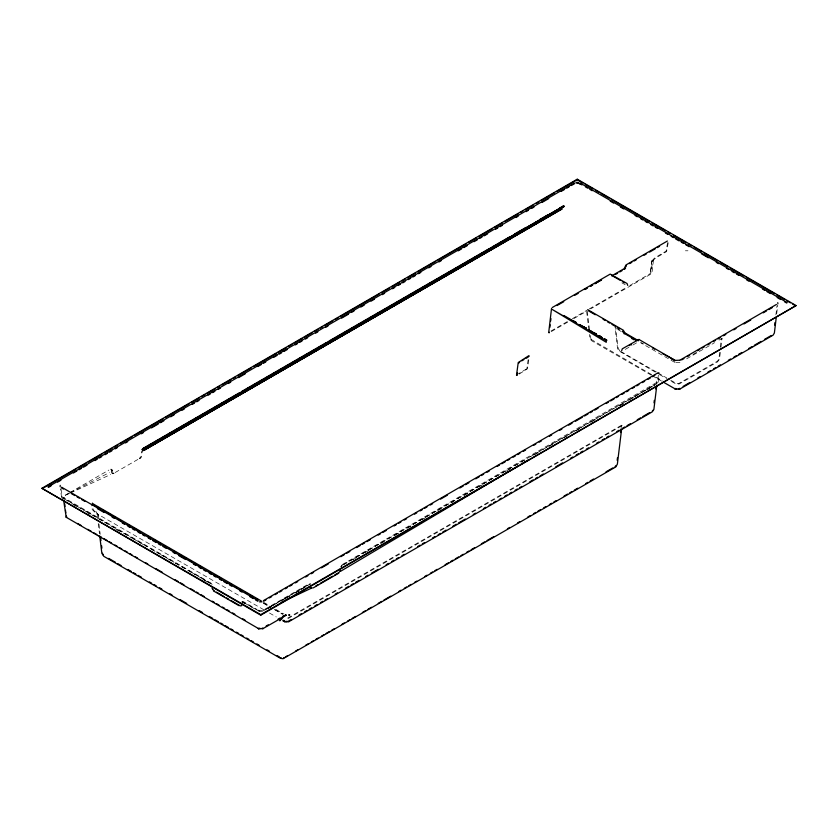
<?xml version="1.0" encoding="UTF-8"?>
<svg xmlns="http://www.w3.org/2000/svg" width="838" height="838" viewBox="0 0 838 838"><rect width="100%" height="100%" fill="white"/><g stroke="black" fill="none" stroke-linecap="round" stroke-linejoin="round"><path stroke-width="0.63" stroke-dasharray="4.19 3.14" d="M528.149 359.628L526.903 368.458M528.799 359.848L527.469 368.783L518.649 374.397M620.989 428.784L621.408 425.201M667.582 242.549L666.095 251.138L654.782 257.853L652.928 259.728L650.791 273.24L629.809 285.517M668.221 242.769L666.587 251.578L655.19 258.366L653.42 260.23M658.343 375.298L657.474 382.421L656.384 383.731L341.653 565.702M658.165 382.275L659.097 374.576M719.674 352.358L718.774 359.366L717.338 361.241L679.01 383.364L676.203 383.395L667.917 378.629M720.303 347.162L721.403 338.07M720.334 352.4L719.454 359.324L717.569 361.88L679.283 383.951L676.214 384.097L670.924 381.122M720.963 347.267L722.084 338.185M775.904 314.868L776.983 305.912M776.7 313.81L777.779 304.854M622.079 425.222L621.974 425.526M653.462 260.168L652.058 271.973L650.78 274.131L590.738 308.824M656.468 382.568L341.894 564.781L340.291 566.771M656.919 383.312L656.709 381.122M340.856 566.907L341.359 566.069M621.314 425.337L286.324 618.853M656.762 383.542L655.913 384.233M722.01 338.28L719.109 340.071M621.796 425.777L285.528 620.068M526.578 368.898L518.303 373.842M341.789 565.671L342.239 565.336L341.014 566.75A1.969 1.058 -56.6 0 1 341.569 565.891M652.98 260.691L653.734 259.288L652.393 260.985M619.973 405.55L624.467 402.889M628.961 400.229L654.792 384.904M68.915 493.132L64.117 495.928A4.19 2.42 0 0 0 63.374 496.85A4.127 2.378 0 0 0 63.803 498.558M70.025 492.493L108.846 470.076M115.204 472.506L138.48 459.077M550.985 331.02L567.871 321.268M572.375 318.67L588.14 309.568M589.271 308.918L625.305 288.115M551.32 331.576L568.216 321.823M573.852 318.576L586.233 311.422M625.284 349.373L631.842 345.591M632.931 344.963L637.309 342.438M692.995 354.401L697.478 351.813M686.615 358.842L714.625 342.669M258.167 610.137L260.744 610.745L263.331 610.137L308.803 583.887L310.531 583.824L263.09 610.787L258.848 611.007M264.787 610.054L278.09 602.375M279.201 601.726L308.038 585.081M343.371 564.686L525.688 459.423M530.213 456.804L654.782 384.893M267.971 608.734L272.497 606.115M286.104 598.259L290.629 595.64M295.165 593.032L305.367 587.134M353.175 559.533L357.711 556.924M365.64 552.347L369.034 550.377M380.358 543.841L384.893 541.222M395.086 535.335L399.611 532.727M407.54 528.149L410.945 526.18M422.268 519.644L426.793 517.025M436.996 511.149L441.521 508.53M451.713 502.643L453.987 501.334M464.179 495.447L468.704 492.838M478.896 486.951L483.432 484.333M506.079 471.26L510.614 468.641M534.403 454.908L537.797 452.949M549.12 446.403L552.525 444.444M563.848 437.907L567.242 435.938M576.303 430.711L580.839 428.092M591.031 422.216L594.425 420.247M620.476 405.204L622.749 403.906M647.659 389.513L649.932 388.204M242.088 602.312A1.969 1.048 57 0 1 242.213 602.176L242.213 602.229A1.969 1.048 56.3 0 1 242.999 602.166L243.209 602.26M267.081 608.776L277.315 603.025M281.861 600.469L287.549 597.274M295.5 592.801L300.046 590.245M69.093 493.32L64.484 495.698L69.219 493.519M70.245 492.723L109.432 472.559M652.676 260.88L653.137 260.576L652.582 260.922M242.035 601.537L243.554 601.705L257.046 609.488M309.149 584.442L309.578 584.264A1.969 1.058 -57.4 0 1 310.144 584.358L310.05 584.453M70.392 492.985L110.626 474.538M679.943 362.498L675.198 362.498M685.4 250.792L687.956 250.792M242.025 601.558L258.408 610.787M674.988 361.765L674.475 361.513M674.705 362.351L640.442 342.616M641.269 342.721L643.574 343.957M621.911 282.825L625.19 284.721M616.077 327.805L620.57 330.392M621.346 331.597L615.102 327.878M620.968 351.531L656.741 372.177M657.861 372.826L666.797 377.99M655.285 372.093L618.664 350.776L617.522 348.388L614.977 327.396M659.747 374.68L666.461 378.546M651.713 374.659L591.02 339.359M656.227 377.268L663.005 381.185M651.367 375.215L591.513 340.657L589.983 338.782L589.418 334.425M652.498 375.874L661.528 381.091M263.624 602.312L270.402 606.23M276.048 609.488L283.946 614.055M263.279 602.878L270.056 606.785M274.571 609.394L282.479 613.961M263.478 603.297L270.255 607.204M274.77 609.813L282.678 614.38M263.802 609.76L97.145 513.809L94.893 509.085M269.469 613.028L276.268 616.936M64.484 499.071L90.452 514.061M91.583 514.721L132.226 538.185M133.357 538.834L146.901 546.659M151.416 549.267L159.325 553.824M160.446 554.484L174 562.298M175.132 562.947L190.938 572.082M192.059 572.731L201.099 577.948M202.22 578.597L210.568 583.489M244.34 602.91L255.58 609.394M72.896 504.445L77.41 507.053M87.561 512.908L89.813 514.207M115.759 529.187L119.143 531.145M203.739 579.98L208.253 582.588M242.465 602.344L244.696 603.632M619.848 350.892L618.172 348.315L615.626 327.291M62.745 498.579L61.844 497.803M211.291 583.3L63.992 497.73M210.715 583.52L63.091 498.023L61.991 496.683L61.017 488.659M98.8 515.6L98.549 515.349M98.235 517.926C100.581 512.531 91.782 512.311 92.85 506.686M96.925 513.024L97.585 513.966L97.26 513.474M591.146 339.526L590.203 335.483M64.254 498.097L63.918 497.332M211.543 583.604L212.066 584.599M61.603 497.468L60.378 488.879M587.26 311.17L589.428 329.093M98.989 524.221L100.214 534.298M97.617 518.251C99.659 512.144 89.331 511.955 91.929 504.507M98.245 523.446L99.492 533.816M586.631 311.39L588.8 329.313M262.786 611.091A4.138 2.388 0 0 1 258.712 611.08M651.912 260.691L650.403 273.136L651.901 260.691M97.114 514.459L97.145 514.427"/><path stroke-width="1.26" d="M141.748 452.677L141.769 452.405A1.969 1.205 -63.7 0 1 142.607 450.676M516.512 375.256L518.23 362.529L528.631 355.825M517.161 375.309L517.475 372.711M551.509 308.614L548.733 332.319M549.896 327.291L550.199 324.809M550.65 321.08L550.954 318.597M626.112 266.547L626.321 265.531M617.177 460.282L617.48 457.758M620.529 432.555L620.832 430.041M621.607 429.119L617.376 464.137L615.783 466.923L283.035 658.741L280.405 658.28L103.839 556.338L101.848 553.279L99.806 536.414M654.007 402.889L654.31 400.355M655.693 388.916L656.007 386.381M656.793 385.344L653.881 409.468L652.247 411.856L289.215 621.45L286.229 622.079L283.087 620.801M774.658 325.113L774.972 322.546M776.229 317.654L774.375 333.011L773.086 335.169L680.058 388.916L675.679 389.209L663.79 382.39M777.905 303.754L777.748 302.644M549.299 332.257L549.058 332.896M60.252 485.37L60.147 486.648M621.66 350.713L622.32 348.797L639.027 339.359M529.26 356.014L529.155 356.255M518.649 363.231L519.602 362.068M516.637 374.848L517.224 374.471M283.234 616.14L281.516 619.492L280.803 619.554M616.181 465.509L615.082 466.609M625.588 267.982L625.106 268.652M652.928 410.285L652.352 410.966M658.993 372.847L658.239 373.444M624.834 268.935L624.247 269.375M142.827 450.477L551.215 214.675M667.383 241.03L625.976 264.965L624.153 268.652L611.74 275.838M111.873 471.752L111.894 469.877L111.999 470.736M340.322 571.443L518.9 465.509M521.142 464.179L529.008 459.517M41.9 488.292L577.256 179.206L796.1 305.566L260.744 615.176L41.9 488.292L260.744 614.642L796.1 305.566M43.031 488.177L75.849 469.228M78.123 467.918L86.042 463.341M88.304 462.042L101.89 454.196M104.153 452.887L112.072 448.32M114.335 447.01L117.729 445.051M119.991 443.742L132.446 436.556M134.709 435.247L163.001 418.906M165.264 417.607L189.032 403.885M191.305 402.575L199.224 397.998M201.487 396.688L204.881 394.729M207.143 393.42L215.073 388.853M217.335 387.544L219.598 386.234M221.861 384.925L230.911 379.698M233.174 378.399L235.447 377.09M237.709 375.78L251.285 367.945M253.547 366.635L276.184 353.563M278.446 352.253L286.376 347.686M288.639 346.377L292.033 344.418M294.295 343.109L302.214 338.531M304.487 337.232L312.406 332.655M314.669 331.345L318.063 329.386M320.326 328.077L322.588 326.768M324.851 325.469L332.78 320.891M335.043 319.582L338.437 317.623M340.699 316.314L379.185 294.096M381.447 292.797L389.366 288.22M391.629 286.91L399.558 282.333M401.821 281.034L405.215 279.075M407.478 277.766L415.397 273.188M417.67 271.879L435.77 261.425M438.033 260.115L466.337 243.785M468.599 242.475L476.518 237.898M478.781 236.599L492.367 228.753M494.63 227.444L502.549 222.877M504.811 221.567L518.397 213.721M520.66 212.423L522.922 211.113M525.185 209.804L533.115 205.226M536.509 203.267L538.771 201.958M541.034 200.659L554.62 192.813M556.882 191.504L577.256 179.741L582.923 183.019M574.418 182.988L48.07 486.868L51.568 484.856M48.405 487.433L51.024 485.925M57.55 482.154L60.944 480.195M73.398 473.009L76.792 471.04M79.055 469.741L81.317 468.432M83.58 467.122L86.974 465.163M94.904 460.586L97.166 459.287M99.429 457.977L101.691 456.668M105.085 454.709L107.348 453.4M109.61 452.101L111.873 450.792M115.267 448.833L117.53 447.523M125.459 442.946L127.722 441.647M141.297 433.801L143.56 432.492M151.489 427.925L158.277 423.997M160.54 422.698L163.934 420.728M170.722 416.811L174.115 414.852M182.045 410.274L184.308 408.975M192.227 404.398L194.489 403.088M196.752 401.79L199.015 400.48M208.075 395.253L210.338 393.944M212.601 392.634L214.863 391.336M218.257 389.366L220.52 388.067M228.439 383.49L230.701 382.18M238.631 377.613L245.419 373.685M257.863 366.499L261.257 364.54M263.53 363.231L265.793 361.932M273.712 357.355L277.106 355.396M279.368 354.086L281.631 352.777M283.893 351.478L287.287 349.509M295.217 344.942L297.48 343.632M299.742 342.323L302.005 341.024M305.399 339.055L307.661 337.756M315.58 333.178L317.843 331.869M325.773 327.302L328.035 325.992M341.611 318.147L348.409 314.229M351.803 312.27L354.065 310.961M360.853 307.043L364.247 305.084M371.035 301.167L374.439 299.197M382.358 294.63L384.621 293.321M392.54 288.743L394.803 287.444M398.197 285.486L400.459 284.176M402.732 282.867L404.995 281.558M408.389 279.599L410.651 278.289M412.914 276.99L415.177 275.681M418.571 273.722L420.833 272.413M428.752 267.835L431.025 266.536M438.944 261.959L441.207 260.649M458.177 250.855L461.581 248.886M463.843 247.587L467.237 245.628M474.025 241.7L477.419 239.741M479.682 238.432L481.944 237.133M484.207 235.824L487.611 233.865M495.53 229.287L497.793 227.978M500.056 226.679L502.318 225.37M515.904 217.524L518.167 216.225M526.086 211.647L528.349 210.338M531.742 208.379L534.005 207.07M541.924 202.503L548.722 198.575M561.167 191.389L564.561 189.43M566.823 188.121L569.086 186.822M571.359 185.512L574.753 183.553M143.214 448.309L239.459 392.739M241.721 391.43L326.652 342.407M328.915 341.097L489.717 248.362M491.99 247.053L510.101 236.609M514.637 233.991L525.96 227.465M539.546 219.629L547.476 215.062M559.931 207.876L563.335 205.918M563.932 206.337L142.292 449.556L563.754 205.98M142.198 449.357L563.785 206.075M142.292 449.556L563.88 206.253M142.533 449.095L564.058 206.483L142.533 449.912L550.021 215.115L143.12 449.849M552.493 213.323L554.756 212.014M557.019 210.705L560.413 208.746M143.497 450.467L562.13 208.903L143.508 450.561L550.231 215.45M552.169 307.577L610.211 274.099L627.054 283.495L627.746 285.444M556.966 305.566L563.754 301.722M574.721 295.353L578.21 293.373M629.652 263.603L631.862 262.325M634.083 261.047L636.304 259.759M644.066 255.286L646.287 253.998M649.607 252.081L655.148 248.886M657.369 247.598L659.59 246.32M615.406 274.487L617.616 273.209M619.827 271.931L622.037 270.653M521.77 360.822L523.928 359.575M526.096 358.318L528.254 357.072M629.118 345.623L631.265 344.376M263.373 600.668L657.903 372.889M680.194 360.015L776.428 304.456M263.708 601.223L265.981 599.914M269.386 597.955L271.648 596.646M275.053 594.687L277.315 593.377M279.588 592.068L281.851 590.759M285.255 588.789L287.518 587.48M289.791 586.171L292.053 584.861M295.458 582.902L297.72 581.593M305.661 577.005L307.923 575.696M311.327 573.737L313.601 572.427M321.53 567.85L328.339 563.922M340.804 556.715L344.209 554.756M346.471 553.447L349.875 551.477M356.674 547.56L360.078 545.59M362.341 544.281L364.614 542.972M366.876 541.662L370.281 539.703M378.221 535.115L380.483 533.806M382.757 532.497L386.15 530.538M394.09 525.96L396.353 524.651M398.626 523.341L400.889 522.032M404.293 520.063L406.556 518.753M414.496 514.176L416.758 512.866M420.163 510.897L422.436 509.588M424.698 508.278L426.971 506.969M430.365 505.01L432.638 503.701M440.568 499.123L447.377 495.195M459.842 487.988L463.246 486.03M465.509 484.72L468.913 482.751M475.712 478.833L479.116 476.864M481.389 475.555L483.652 474.245M487.056 472.286L489.319 470.977M497.259 466.389L499.521 465.08M501.794 463.77L505.188 461.811M507.461 460.502L509.724 459.193M513.128 457.223L515.391 455.924M517.664 454.615L519.927 453.306M523.331 451.336L525.604 450.027M533.534 445.449L535.807 444.14M539.201 442.171L541.474 440.861M549.403 436.284L551.676 434.974M559.606 430.397L561.879 429.087M568.677 425.159L572.082 423.19M575.486 421.231L582.284 417.303M584.547 415.994L587.951 414.024M590.224 412.715L592.487 411.406M594.76 410.096L598.154 408.137M606.094 403.56L608.357 402.25M610.63 400.941L614.024 398.972M616.297 397.662L618.559 396.353M621.964 394.394L624.237 393.085M626.499 391.775L628.762 390.466M632.166 388.497L634.439 387.187M636.702 385.878L638.975 384.579M642.369 382.61L644.642 381.3M648.036 379.342L650.309 378.032M652.572 376.723L654.845 375.414M681.671 359.921L683.934 358.612M687.328 356.653L689.59 355.343M697.52 350.776L699.782 349.467M702.045 348.158L704.308 346.848M707.712 344.889L709.975 343.58M713.368 341.621L715.631 340.312M717.894 339.002L720.167 337.693M723.561 335.734L725.823 334.425M733.753 329.858L736.015 328.548M743.935 323.971L750.733 320.053M763.188 312.857L766.581 310.898M768.844 309.589L772.248 307.63M315.926 585.835L318.147 584.547M320.357 583.269L332.55 576.23M334.76 574.952L338.091 573.035A3.279 1.76 -56.6 0 0 338.437 572.804M338.835 573.119L313.234 587.888M266.138 626.059L268.307 624.813M278.038 619.188L280.206 617.941M282.364 616.695L284.532 615.438M66.097 517.214L258.858 628.783L263.027 628.594L286.219 615.291M683.106 386.391L689.884 382.484M697.803 377.917L700.065 376.608M707.974 372.041L710.236 370.731M713.62 368.783L715.882 367.473M718.145 366.164L720.408 364.865M728.316 360.298L730.579 358.989M733.962 357.03L736.225 355.731M738.488 354.422L741.881 352.463M748.659 348.545L752.053 346.597M754.315 345.287L761.093 341.37M764.486 339.411L771.264 335.504M288.722 620.968L291.142 619.586M299.051 615.019L301.313 613.709M304.707 611.75L306.97 610.441M309.232 609.142L311.495 607.833M314.889 605.874L317.152 604.565M320.545 602.606L322.808 601.307M325.071 599.998L327.333 598.688M335.242 594.121L337.505 592.812M345.424 588.245L348.818 586.286M351.08 584.976L353.343 583.677M355.605 582.368L358.999 580.409M365.777 576.492L368.039 575.182M371.433 573.223L378.221 569.306M386.14 564.739L388.403 563.429M391.786 561.47L394.049 560.172M396.311 558.862L398.574 557.553M401.968 555.594L404.23 554.295M417.806 546.46L420.068 545.15M422.331 543.841L424.583 542.542M432.502 537.965L434.765 536.666M438.159 534.707L440.421 533.397M442.684 532.088L446.078 530.129M452.866 526.212L456.249 524.253M458.512 522.954L465.3 519.036M473.219 514.459L475.481 513.16M483.4 508.582L485.663 507.283M489.046 505.324L491.309 504.015M493.572 502.706L495.834 501.407M499.228 499.448L501.491 498.139M504.885 496.18L507.147 494.87M509.41 493.572L511.672 492.262M515.066 490.303L517.329 488.994M519.581 487.695L521.844 486.386M529.763 481.819L533.157 479.86M535.419 478.55L537.682 477.241M539.944 475.942L543.338 473.983M555.772 466.797L562.56 462.88M570.479 458.313L572.742 457.003M576.135 455.044L578.398 453.735M580.661 452.436L582.913 451.127M586.307 449.168L588.569 447.859M596.488 443.292L598.751 441.982M602.145 440.023L604.408 438.724M606.67 437.415L608.933 436.106M616.841 431.539L619.104 430.229M622.498 428.27L624.76 426.971M627.023 425.662L630.417 423.703M637.205 419.786L640.599 417.827M642.861 416.517L649.639 412.6M285.329 656.992L287.591 655.683M295.531 651.105L297.794 649.796M305.723 645.218L307.996 643.909M311.39 641.939L313.653 640.641M315.926 639.331L318.189 638.022M321.593 636.052L323.856 634.743M326.118 633.434L329.523 631.475M331.785 630.166L334.058 628.856M341.988 624.279L344.25 622.969M347.655 621.01L349.917 619.701M352.19 618.392L355.584 616.433M362.383 612.505L365.787 610.535M368.05 609.236L371.454 607.267M378.252 603.339L381.646 601.38M383.919 600.071L390.718 596.143M398.647 591.565L400.91 590.256M404.314 588.297L406.577 586.988M408.839 585.678L411.112 584.369M414.506 582.41L416.779 581.101M424.709 576.523L426.971 575.214M430.376 573.244L432.638 571.935M434.912 570.636L437.174 569.327M445.104 564.739L448.508 562.78M450.771 561.47L453.033 560.161M455.306 558.852L458.7 556.893M460.973 555.584L463.236 554.274M466.64 552.315L468.903 551.006M471.166 549.697L474.57 547.727M481.368 543.81L484.773 541.84M487.035 540.531L493.833 536.613M507.43 528.757L509.693 527.448M517.633 522.87L519.895 521.561M527.825 516.983L530.098 515.674M533.492 513.715L535.765 512.406M538.027 511.096L540.29 509.787M543.694 507.828L545.957 506.519M549.361 504.549L551.624 503.24M553.887 501.931L556.16 500.632M564.089 496.044L567.494 494.085M569.756 492.775L572.019 491.466M574.292 490.157L577.686 488.198M585.615 483.62L587.888 482.311M590.151 481.002L593.555 479.032M606.021 471.836L612.819 467.918M285.611 614.82L285.831 614.715M284.197 657.641L283.569 657.924M679.712 388.35L678.434 388.832M680.058 388.916L679.461 389.209M263.237 628.49L262.64 628.783M289.215 621.45L288.628 621.744M262.022 628.311L262.744 628.008M281.18 602.417L311.537 588.077M286.125 615.312L285.318 615.207M679.817 360.204L675.837 360.382M284.48 620.508L283.014 620.769M262.032 601.862L259.466 601.862M287.602 621.367L285.863 621.367M576.083 182.391L578.43 182.391M289.194 614.725L288.932 614.767M576.209 182.967L578.293 182.967M577.256 182.935L578.304 183.03M260.304 628.469L258.963 628.112M579.194 183.752L580.116 183.972M676.706 388.832L675.575 388.434M281.201 657.924L280.583 657.62M579.33 183.344L582.012 184.852M580.954 184.276L581.499 184.559M662.449 353.552L675.103 360.361L639.53 339.809M585.186 184.329L593.126 188.906M595.399 190.216L598.793 192.185M601.066 193.494L609.006 198.072M611.269 199.381L649.827 221.641M652.09 222.95L665.697 230.806M667.97 232.116L670.232 233.425M673.637 235.394L686.113 242.591M688.375 243.9L691.779 245.869M694.042 247.179L701.982 251.756M704.255 253.066L717.862 260.922M720.125 262.231L728.065 266.819M730.327 268.129L743.935 275.985M746.208 277.294L774.553 293.656M776.826 294.966L784.756 299.554M787.029 300.863L790.433 302.822M792.696 304.131L794.969 305.441M580.085 182.988L787.091 302.497M585.395 186.811L587.648 188.11M589.91 189.409L592.162 190.718M610.211 201.13L613.594 203.089M620.361 206.996L623.744 208.945M635.015 215.46L637.278 216.759M640.661 218.718L642.914 220.017M645.166 221.316L647.428 222.625M650.812 224.574L653.064 225.872M655.316 227.182L657.579 228.481M665.466 233.037L667.729 234.336M671.112 236.295L673.364 237.594M675.627 238.903L679.01 240.852M681.263 242.151L683.515 243.46M685.777 244.759L689.161 246.718M701.563 253.872L708.33 257.779M716.228 262.336L718.48 263.645M726.378 268.202L728.631 269.501M732.014 271.46L734.266 272.759M736.529 274.057L738.781 275.367M746.679 279.923L748.931 281.222M762.465 289.037L764.717 290.336M766.98 291.645L770.363 293.593M777.13 297.5L780.513 299.459M784.515 301.764L786.767 303.073M611.656 275.367L620.267 280.332M622.414 281.578L624.561 282.815M587.815 309.714L623.399 330.256L625.221 333.943L636.534 340.49M588.59 310.919L595.263 314.763M603.046 319.257L605.266 320.545M607.487 321.823L609.718 323.112M611.939 324.4L615.27 326.317M617.501 327.606L619.722 328.894M652.404 347.822L654.635 349.111M671.311 358.737L673.532 360.015M622.812 331.691L638.535 340.762M634.827 339.38L637.069 340.678M631.768 338.5L633.978 339.778M572.92 320.608L576.335 322.546M583.08 326.464L586.464 328.423L583.028 326.516M594.372 332.979L596.635 334.289L594.31 333.042M598.887 335.588L601.15 336.886L598.824 335.65M604.533 338.845L606.691 340.27M563.806 315.497L576.261 322.609M579.603 324.62L586.38 328.527L579.592 324.652M588.622 329.858L596.53 334.414L588.632 329.837L590.926 331.083M93.123 503.879L261.372 601.014M92.788 504.434L95.04 505.743M97.302 507.042L99.554 508.352M102.948 510.3L105.2 511.609M107.463 512.908L110.846 514.867M113.109 516.166L115.372 517.475M117.624 518.774L121.007 520.733M127.785 524.64L130.047 525.95M133.431 527.909L140.208 531.816M148.117 536.383L150.369 537.682M153.752 539.641L156.015 540.939M158.277 542.249L160.529 543.548M163.923 545.507L166.175 546.805M168.438 548.115L170.69 549.414M174.084 551.373L176.336 552.682M178.599 553.981L180.861 555.28M184.245 557.239L186.497 558.548M188.76 559.847L192.143 561.806M194.406 563.105L196.668 564.414M198.92 565.713L202.314 567.672M209.081 571.579L211.344 572.888M214.727 574.837L221.504 578.754M229.413 583.321L231.665 584.62M235.059 586.579L237.311 587.878M239.574 589.187L241.826 590.486M245.22 592.445L247.472 593.744M249.734 595.053L251.987 596.352M255.381 598.311L257.633 599.61M61.572 487.192L258.125 600.668M61.226 487.747L63.489 489.057M71.398 493.613L74.781 495.572M77.044 496.882L79.306 498.181M81.558 499.49L84.952 501.438M97.376 508.614L104.153 512.531M112.062 517.098L114.324 518.397M122.233 522.964L124.485 524.274M127.879 526.222L130.131 527.531M132.394 528.83L134.656 530.14M138.04 532.099L140.302 533.397M142.565 534.707L144.817 536.006M148.211 537.965L150.473 539.274M152.726 540.573L156.119 542.532M158.372 543.831L160.634 545.14M162.897 546.439L166.28 548.398M173.057 552.315L175.32 553.614M178.714 555.573L185.491 559.491M193.389 564.058L195.652 565.357M199.046 567.316L201.298 568.614M203.561 569.924L205.823 571.223M209.207 573.182L211.469 574.491M213.732 575.79L215.984 577.099M219.378 579.058L221.63 580.357M223.893 581.666L227.287 583.615M229.539 584.924L231.801 586.223M239.71 590.79L241.973 592.099M249.871 596.666L253.265 598.615M255.527 599.924L257.779 601.223M283.527 620.277L284.585 620.895M216.487 592.141L224.249 596.614M226.459 597.892L228.68 599.17M230.89 600.458L239.762 605.57A3.268 1.749 56.3 0 0 241.805 605.214L241.459 603.402M213.522 590.937L239.008 605.654M77.641 523.457L81.024 525.416M87.812 529.333L91.206 531.292M93.468 532.601L96.862 534.56M99.125 535.859L101.388 537.168M103.65 538.478L107.044 540.437M109.307 541.736L111.569 543.045M114.963 545.004L117.226 546.313M119.488 547.612L121.751 548.921M125.134 550.88L127.397 552.19M129.66 553.499L131.922 554.798M135.316 556.757L137.579 558.066M145.498 562.633L147.76 563.943M155.679 568.51L162.467 572.427M174.901 579.613L178.295 581.572M180.558 582.881L183.951 584.84M190.739 588.758L194.133 590.717M196.396 592.026L198.658 593.325M200.921 594.634L204.315 596.593M212.234 601.16L214.486 602.47M216.749 603.779L219.011 605.078M222.405 607.037L224.668 608.346M226.93 609.655L229.193 610.954M232.587 612.913L234.85 614.223M242.769 618.79L245.031 620.099M108.699 558.391L115.487 562.308M117.749 563.607L121.143 565.566M127.921 569.484L131.315 571.443M133.577 572.752L135.84 574.051M138.102 575.36L141.496 577.319M149.405 581.886L151.668 583.196M153.93 584.505L156.193 585.804M159.587 587.763L161.849 589.072M169.768 593.639L172.02 594.949M179.94 599.516L186.727 603.433M199.161 610.609L202.555 612.568M209.343 616.485L212.737 618.444M214.999 619.753L218.383 621.712M220.645 623.022L222.908 624.32M225.171 625.63L228.565 627.589M230.827 628.888L233.09 630.197M236.484 632.156L238.746 633.465M240.998 634.764L243.261 636.073M246.655 638.032L248.917 639.342M251.18 640.641L253.443 641.95M256.837 643.909L259.099 645.218M267.008 649.785L269.27 651.084M277.189 655.662L279.452 656.961M604.46 338.919L606.796 340.144M623.053 330.811L623.441 332.539M103.451 555.206L102.812 554.264M624.279 333.943L623.786 333.273M66.212 516.061L66.747 517.004M66.265 517.444L63.594 500.16M102.624 553.729L102.498 553.195M100.665 538.08L100.969 540.604M101.587 545.643L101.89 548.157M92.421 503.093L92.704 505.482M64.704 503.827L65.018 506.424M65.49 510.321L65.804 512.919M577.256 179.206L577.256 179.741M260.744 614.642L260.744 615.176M340.333 570.196A3.279 1.76 -56.6 0 1 339.861 571.191M339.191 572.113A3.279 1.76 -56.6 0 1 338.824 572.49M214.266 590.842A3.268 1.739 56.6 0 1 213.543 590.287M213.177 589.91A3.268 1.739 56.6 0 1 212.821 589.481M212.517 589.009A3.268 1.739 56.6 0 1 212.045 588.014M312.239 587.93A3.268 1.76 -56.8 0 1 310.448 586.694M140.658 457.485A3.279 2.032 -63.7 0 1 140.313 457.883M139.946 458.197A3.279 2.032 -63.7 0 1 139.59 458.438M141.255 456.521A3.279 2.022 -63.6 0 1 140.983 457.024M113.738 473.313A3.268 2.011 -63.4 0 1 113.371 473.428M112.983 473.449A3.268 2.011 -63.4 0 1 112.638 473.376M112.062 472.978A3.268 2.011 -63.4 0 1 111.863 472.663M111.025 469.395A1.969 1.215 -63.7 0 1 111.297 469.73M586.977 288.251L584.756 289.529L586.998 288.23M592.602 285.004L590.381 286.292L592.655 285.014M601.506 279.871L594.76 283.757L601.527 279.871M289.655 615.029L289.089 615.165L289.655 615.029M280.049 620.633L279.483 620.487L280.049 620.633M675.679 389.209L675.082 388.916L675.679 389.209M284.836 621.744L284.239 621.45L284.836 621.744M258.858 628.783L258.261 628.49L258.858 628.783M602.187 337.63L598.793 335.703L602.176 337.672M606.188 340.626L552.012 309.337L606.283 342.302L606.188 340.626"/></g></svg>
